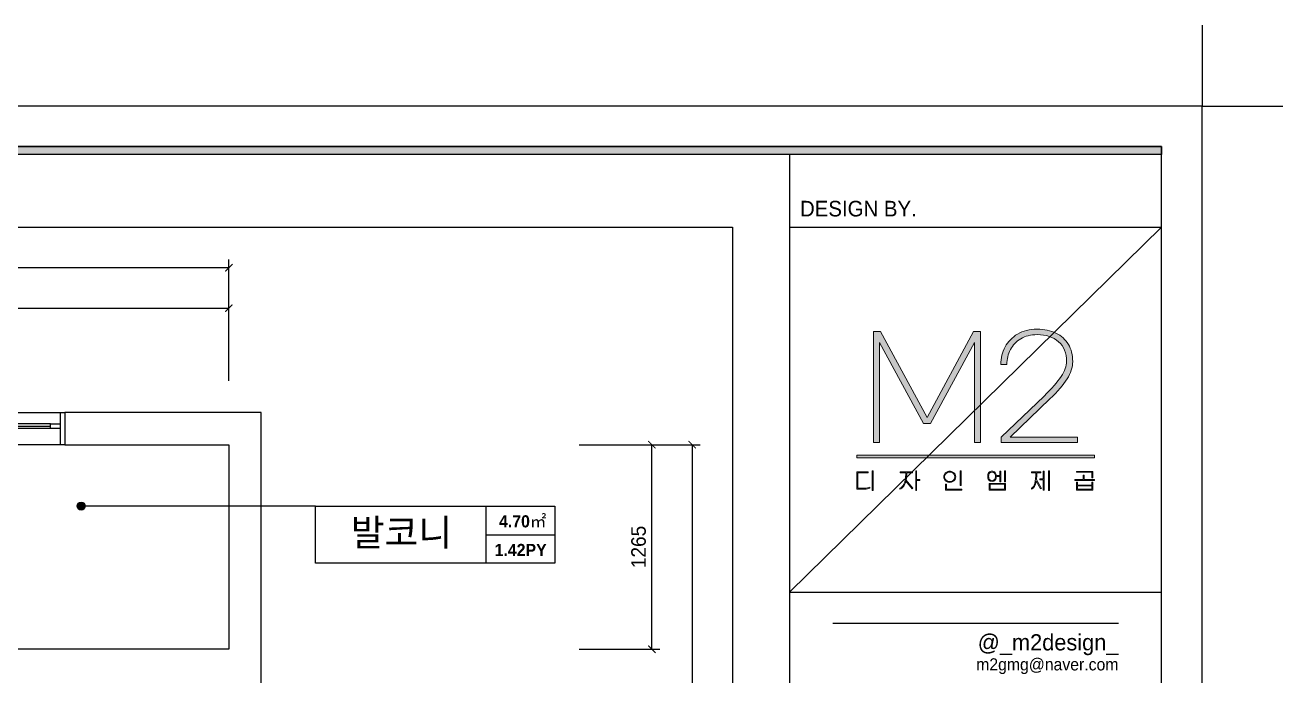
# Model space of a CAD drawing. Header units: millimetres. Extents: x 194631 to 262977, y 38570 to 93030.
# Drawn here: x 230348 to 238131, y 70248 to 74272 of the extents above; entities that cross this region are included whole.
import ezdxf
from ezdxf.enums import TextEntityAlignment as Align

# ---------------------------------------------------------------- set-up
doc = ezdxf.new("R2010")
doc.units = ezdxf.units.MM
doc.header["$LTSCALE"] = 20
doc.header["$PDMODE"] = 3
doc.layers.get('DEFPOINTS').update_dxf_attribs({"color": 248})
for name, color, linetype in [('0-ELC TEXT', 7, 'Continuous'), ('03-TEXT', 3, 'Continuous'), ('07-DIM', 5, 'Continuous'), ('_U+B808_U+C774_U+C5B4 2', 7, 'Continuous'), ('C-WALL1', 2, 'Continuous'), ('FORM(YOURNAME)-1', 1, 'Continuous'), ('FORM(YOURNAME)-11', 1, 'Continuous'), ('도면층4', 4, 'Continuous'), ('도면층5', 5, 'Continuous'), ('치수', 7, 'Continuous')]:
    doc.layers.add(name, color=color, linetype=linetype)
doc.styles.add('YOURNAME', font='HY울릉도M.TTF')
doc.styles.add('넥슨고딕', font='NEXONLv1GothicBold.ttf')
doc.styles.add('코레일둥고', font='Korail_Round_Gothic_Medium.ttf')
doc.dimstyles.new('YOURNAME-50', dxfattribs={"dimscale": 50, "dimtxt": 1.8, "dimasz": 0.9, "dimexe": 1, "dimexo": 3, "dimgap": 0.7, "dimtad": 1, "dimdec": 0, "dimzin": 0, "dimdsep": 46, "dimtxsty": 'YOURNAME', "dimblk": 'ARCHTICK', "dimcen": 0, "dimclrd": 1, "dimclre": 1, "dimclrt": 7, "dimadec": 0, "dimazin": 0, "dimtfac": 1, "dimtdec": 0, "dimtix": 1, "dimtmove": 2, "dimatfit": 3, "dimldrblk": 'ARCHTICK', "dimfxl": 0, "dimtolj": 1, "dimtzin": 0, "dimarcsym": 0})

# ---------------------------------------------------------------- blocks, each defined once
blk = doc.blocks.new('block 34')
at = {"layer": '_U+B808_U+C774_U+C5B4 2'}
h = blk.add_hatch(color=35, dxfattribs=at)
h.dxf.hatch_style = 2
h.paths.add_polyline_path([(674.6, -105.53), (675.73, -105.53), (683.42, -119.69), (691.1, -105.53), (692.22, -105.53), (692.22, -123.82), (691.22, -123.82), (691.22, -107.31), (683.97, -120.67), (682.84, -120.67), (675.59, -107.31), (675.59, -123.82), (674.6, -123.82)])
h = blk.add_hatch(color=35, dxfattribs=at)
h.dxf.hatch_style = 2
edge = h.paths.add_edge_path()
edge.add_spline(control_points=[(704.68, -105.78), (705.57, -106.21), (706.25, -106.83), (706.73, -107.63), (707.21, -108.43), (707.45, -109.38), (707.45, -110.46), (707.45, -111.43), (707.14, -112.39), (706.53, -113.34), (705.92, -114.29), (704.98, -115.38), (703.7, -116.62), (703.7, -116.62), (697.12, -122.91), (697.12, -122.91), (697.12, -122.91), (708.26, -122.91), (708.26, -122.91), (708.26, -122.91), (708.26, -123.82), (708.26, -123.82), (708.26, -123.82), (695.66, -123.82), (695.66, -123.82), (695.66, -123.82), (695.66, -122.91), (695.66, -122.91), (695.66, -122.91), (702.73, -116.15), (702.73, -116.15), (703.99, -114.93), (704.93, -113.86), (705.54, -112.95), (706.15, -112.03), (706.45, -111.2), (706.45, -110.46), (706.45, -109.07), (706.01, -107.98), (705.12, -107.2), (704.23, -106.42), (703.05, -106.03), (701.57, -106.03), (700.53, -106.03), (699.64, -106.26), (698.89, -106.71), (698.15, -107.15), (697.57, -107.75), (697.18, -108.5), (696.79, -109.25), (696.59, -110.06), (696.59, -110.94), (696.59, -110.94), (695.59, -110.94), (695.59, -110.94), (695.59, -109.89), (695.83, -108.93), (696.3, -108.05), (696.77, -107.17), (697.46, -106.46), (698.36, -105.93), (699.26, -105.4), (700.33, -105.13), (701.57, -105.13), (702.76, -105.13), (703.79, -105.35), (704.68, -105.78)], knot_values=[0, 0, 0, 0, 1, 1, 1, 2, 2, 2, 3, 3, 3, 4, 4, 4, 5, 5, 5, 6, 6, 6, 7, 7, 7, 8, 8, 8, 9, 9, 9, 10, 10, 10, 11, 11, 11, 12, 12, 12, 13, 13, 13, 14, 14, 14, 15, 15, 15, 16, 16, 16, 17, 17, 17, 18, 18, 18, 19, 19, 19, 20, 20, 20, 21, 21, 21, 22, 22, 22, 22], degree=3, periodic=0)
at = {"layer": '_U+B808_U+C774_U+C5B4 2', "lineweight": 0}
blk.add_lwpolyline([(674.6, -105.53), (675.73, -105.53), (683.42, -119.69), (691.1, -105.53), (692.22, -105.53), (692.22, -123.82), (691.22, -123.82), (691.22, -107.31), (683.97, -120.67), (682.84, -120.67), (675.59, -107.31), (675.59, -123.82), (674.6, -123.82), (674.6, -105.53)], dxfattribs=at)
blk.add_open_spline([(704.68, -105.78), (705.57, -106.21), (706.25, -106.83), (706.73, -107.63), (707.21, -108.43), (707.45, -109.38), (707.45, -110.46), (707.45, -111.43), (707.14, -112.39), (706.53, -113.34), (705.92, -114.29), (704.98, -115.38), (703.7, -116.62), (703.7, -116.62), (697.12, -122.91), (697.12, -122.91), (697.12, -122.91), (708.26, -122.91), (708.26, -122.91), (708.26, -122.91), (708.26, -123.82), (708.26, -123.82), (708.26, -123.82), (695.66, -123.82), (695.66, -123.82), (695.66, -123.82), (695.66, -122.91), (695.66, -122.91), (695.66, -122.91), (702.73, -116.15), (702.73, -116.15), (703.99, -114.93), (704.93, -113.86), (705.54, -112.95), (706.15, -112.03), (706.45, -111.2), (706.45, -110.46), (706.45, -109.07), (706.01, -107.98), (705.12, -107.2), (704.23, -106.42), (703.05, -106.03), (701.57, -106.03), (700.53, -106.03), (699.64, -106.26), (698.89, -106.71), (698.15, -107.15), (697.57, -107.75), (697.18, -108.5), (696.79, -109.25), (696.59, -110.06), (696.59, -110.94), (696.59, -110.94), (695.59, -110.94), (695.59, -110.94), (695.59, -109.89), (695.83, -108.93), (696.3, -108.05), (696.77, -107.17), (697.46, -106.46), (698.36, -105.93), (699.26, -105.4), (700.33, -105.13), (701.57, -105.13), (702.76, -105.13), (703.79, -105.35), (704.68, -105.78)], degree=3, knots=[0, 0, 0, 0, 1, 1, 1, 2, 2, 2, 3, 3, 3, 4, 4, 4, 5, 5, 5, 6, 6, 6, 7, 7, 7, 8, 8, 8, 9, 9, 9, 10, 10, 10, 11, 11, 11, 12, 12, 12, 13, 13, 13, 14, 14, 14, 15, 15, 15, 16, 16, 16, 17, 17, 17, 18, 18, 18, 19, 19, 19, 20, 20, 20, 21, 21, 21, 22, 22, 22, 22], dxfattribs=at)
blk = doc.blocks.new('block 35')
at = {"layer": '_U+B808_U+C774_U+C5B4 2'}
h = blk.add_hatch(color=35, dxfattribs=at)
h.dxf.hatch_style = 2
edge = h.paths.add_edge_path()
edge.add_spline(control_points=[(673.72, -128.8), (673.72, -128.8), (672, -128.8), (672, -128.8), (672, -128.8), (672, -131.36), (672, -131.36), (672, -131.36), (673.14, -131.36), (673.14, -131.36), (673.29, -131.36), (673.44, -131.34), (673.6, -131.31), (673.75, -131.28), (673.88, -131.24), (673.98, -131.2), (673.98, -131.2), (673.98, -131.35), (673.98, -131.35), (673.88, -131.4), (673.75, -131.44), (673.6, -131.47), (673.45, -131.49), (673.3, -131.51), (673.14, -131.51), (673.14, -131.51), (671.83, -131.51), (671.83, -131.51), (671.83, -131.51), (671.83, -128.65), (671.83, -128.65), (671.83, -128.65), (673.72, -128.65), (673.72, -128.65), (673.72, -128.65), (673.72, -128.8), (673.72, -128.8)], knot_values=[0, 0, 0, 0, 1, 1, 1, 2, 2, 2, 3, 3, 3, 4, 4, 4, 5, 5, 5, 6, 6, 6, 7, 7, 7, 8, 8, 8, 9, 9, 9, 10, 10, 10, 11, 11, 11, 12, 12, 12, 12], degree=3, periodic=0)
h.paths.add_polyline_path([(674.54, -131.73), (674.38, -131.74), (674.38, -128.5), (674.54, -128.5)])
h = blk.add_hatch(color=35, dxfattribs=at)
h.dxf.hatch_style = 2
edge = h.paths.add_edge_path()
edge.add_spline(control_points=[(679.96, -130.01), (679.96, -130.01), (681.09, -131.37), (681.09, -131.37), (681.09, -131.37), (680.96, -131.47), (680.96, -131.47), (680.96, -131.47), (679.92, -130.19), (679.92, -130.19), (679.82, -130.57), (679.69, -130.87), (679.52, -131.09), (679.35, -131.32), (679.14, -131.46), (678.9, -131.51), (678.9, -131.51), (678.9, -131.36), (678.9, -131.36), (679.11, -131.3), (679.3, -131.16), (679.45, -130.93), (679.6, -130.7), (679.71, -130.39), (679.79, -130.03), (679.86, -129.66), (679.91, -129.25), (679.91, -128.8), (679.91, -128.8), (678.97, -128.8), (678.97, -128.8), (678.97, -128.8), (678.97, -128.65), (678.97, -128.65), (678.97, -128.65), (681, -128.65), (681, -128.65), (681, -128.65), (681, -128.8), (681, -128.8), (681, -128.8), (680.07, -128.8), (680.07, -128.8), (680.06, -129.26), (680.03, -129.66), (679.96, -130.01)], knot_values=[0, 0, 0, 0, 1, 1, 1, 2, 2, 2, 3, 3, 3, 4, 4, 4, 5, 5, 5, 6, 6, 6, 7, 7, 7, 8, 8, 8, 9, 9, 9, 10, 10, 10, 11, 11, 11, 12, 12, 12, 13, 13, 13, 14, 14, 14, 15, 15, 15, 15], degree=3, periodic=0)
h.paths.add_polyline_path([(682.21, -130.06), (681.69, -130.06), (681.69, -131.73), (681.54, -131.73), (681.54, -128.5), (681.69, -128.5), (681.69, -129.92), (682.21, -129.92)])
h = blk.add_hatch(color=35, dxfattribs=at)
h.dxf.hatch_style = 2
edge = h.paths.add_edge_path()
edge.add_spline(control_points=[(687.69, -128.68), (687.84, -128.76), (687.95, -128.87), (688.03, -129.01), (688.11, -129.15), (688.15, -129.3), (688.15, -129.47), (688.15, -129.64), (688.11, -129.8), (688.03, -129.94), (687.95, -130.08), (687.84, -130.19), (687.69, -130.27), (687.54, -130.35), (687.36, -130.39), (687.15, -130.39), (686.95, -130.39), (686.77, -130.35), (686.62, -130.27), (686.47, -130.19), (686.36, -130.08), (686.28, -129.94), (686.2, -129.8), (686.16, -129.64), (686.16, -129.47), (686.16, -129.3), (686.2, -129.15), (686.28, -129.01), (686.36, -128.87), (686.47, -128.76), (686.62, -128.68), (686.77, -128.6), (686.95, -128.56), (687.15, -128.56), (687.36, -128.56), (687.54, -128.6), (687.69, -128.68)], knot_values=[0, 0, 0, 0, 1, 1, 1, 2, 2, 2, 3, 3, 3, 4, 4, 4, 5, 5, 5, 6, 6, 6, 7, 7, 7, 8, 8, 8, 9, 9, 9, 10, 10, 10, 11, 11, 11, 12, 12, 12, 12], degree=3, periodic=0)
edge = h.paths.add_edge_path()
edge.add_spline(control_points=[(686.72, -128.79), (686.59, -128.86), (686.49, -128.95), (686.43, -129.07), (686.36, -129.18), (686.32, -129.32), (686.32, -129.47), (686.32, -129.63), (686.36, -129.76), (686.43, -129.88), (686.49, -130), (686.59, -130.09), (686.72, -130.15), (686.84, -130.22), (686.99, -130.25), (687.15, -130.25), (687.32, -130.25), (687.46, -130.22), (687.59, -130.15), (687.72, -130.09), (687.81, -130), (687.88, -129.88), (687.95, -129.76), (687.98, -129.63), (687.98, -129.47), (687.98, -129.32), (687.95, -129.18), (687.88, -129.07), (687.81, -128.95), (687.72, -128.86), (687.59, -128.79), (687.46, -128.73), (687.32, -128.7), (687.15, -128.7), (686.99, -128.7), (686.84, -128.73), (686.72, -128.79)], knot_values=[0, 0, 0, 0, 1, 1, 1, 2, 2, 2, 3, 3, 3, 4, 4, 4, 5, 5, 5, 6, 6, 6, 7, 7, 7, 8, 8, 8, 9, 9, 9, 10, 10, 10, 11, 11, 11, 12, 12, 12, 12], degree=3, periodic=0)
h.paths.add_polyline_path([(686.6, -131.51), (689.15, -131.51), (689.15, -131.66), (686.44, -131.66), (686.44, -130.66), (686.6, -130.66)])
h.paths.add_polyline_path([(689.03, -130.91), (688.87, -130.91), (688.87, -128.5), (689.03, -128.5)])
h = blk.add_hatch(color=35, dxfattribs=at)
h.dxf.hatch_style = 2
edge = h.paths.add_edge_path()
edge.add_spline(control_points=[(694.67, -130), (694.55, -130.16), (694.37, -130.23), (694.14, -130.23), (693.91, -130.23), (693.73, -130.16), (693.61, -130), (693.48, -129.84), (693.42, -129.64), (693.42, -129.39), (693.42, -129.14), (693.48, -128.94), (693.61, -128.78), (693.73, -128.62), (693.91, -128.54), (694.14, -128.54), (694.35, -128.54), (694.51, -128.61), (694.63, -128.74), (694.75, -128.87), (694.83, -129.04), (694.85, -129.25), (694.85, -129.25), (695.45, -129.25), (695.45, -129.25), (695.45, -129.25), (695.45, -128.52), (695.45, -128.52), (695.45, -128.52), (695.61, -128.52), (695.61, -128.52), (695.61, -128.52), (695.61, -130.29), (695.61, -130.29), (695.61, -130.29), (695.45, -130.29), (695.45, -130.29), (695.45, -130.29), (695.45, -129.4), (695.45, -129.4), (695.45, -129.4), (694.86, -129.4), (694.86, -129.4), (694.85, -129.64), (694.79, -129.85), (694.67, -130)], knot_values=[0, 0, 0, 0, 1, 1, 1, 2, 2, 2, 3, 3, 3, 4, 4, 4, 5, 5, 5, 6, 6, 6, 7, 7, 7, 8, 8, 8, 9, 9, 9, 10, 10, 10, 11, 11, 11, 12, 12, 12, 13, 13, 13, 14, 14, 14, 15, 15, 15, 15], degree=3, periodic=0)
edge = h.paths.add_edge_path()
edge.add_spline(control_points=[(693.73, -129.9), (693.83, -130.03), (693.97, -130.09), (694.14, -130.09), (694.31, -130.09), (694.45, -130.03), (694.55, -129.9), (694.65, -129.78), (694.7, -129.61), (694.7, -129.39), (694.7, -129.17), (694.65, -129), (694.55, -128.87), (694.45, -128.75), (694.31, -128.69), (694.14, -128.69), (693.97, -128.69), (693.83, -128.75), (693.73, -128.87), (693.63, -129), (693.58, -129.17), (693.58, -129.39), (693.58, -129.61), (693.63, -129.78), (693.73, -129.9)], knot_values=[0, 0, 0, 0, 1, 1, 1, 2, 2, 2, 3, 3, 3, 4, 4, 4, 5, 5, 5, 6, 6, 6, 7, 7, 7, 8, 8, 8, 8], degree=3, periodic=0)
h.paths.add_polyline_path([(693.69, -130.55), (696.36, -130.55), (696.36, -131.66), (693.69, -131.66)])
h.paths.add_polyline_path([(693.85, -131.51), (696.2, -131.51), (696.2, -130.7), (693.85, -130.7)])
h.paths.add_polyline_path([(696.36, -128.5), (696.36, -130.32), (696.2, -130.32), (696.2, -128.5)])
h = blk.add_hatch(color=35, dxfattribs=at)
h.dxf.hatch_style = 2
edge = h.paths.add_edge_path()
edge.add_spline(control_points=[(701.46, -129.93), (701.46, -129.93), (702.28, -131.39), (702.28, -131.39), (702.28, -131.39), (702.15, -131.47), (702.15, -131.47), (702.15, -131.47), (701.43, -130.17), (701.43, -130.17), (701.3, -130.94), (701.03, -131.39), (700.63, -131.51), (700.63, -131.51), (700.63, -131.35), (700.63, -131.35), (700.88, -131.26), (701.06, -130.99), (701.18, -130.55), (701.3, -130.1), (701.37, -129.52), (701.37, -128.8), (701.37, -128.8), (700.67, -128.8), (700.67, -128.8), (700.67, -128.8), (700.67, -128.65), (700.67, -128.65), (700.67, -128.65), (702.19, -128.65), (702.19, -128.65), (702.19, -128.65), (702.19, -128.8), (702.19, -128.8), (702.19, -128.8), (701.53, -128.8), (701.53, -128.8), (701.52, -129.25), (701.5, -129.63), (701.46, -129.93)], knot_values=[0, 0, 0, 0, 1, 1, 1, 2, 2, 2, 3, 3, 3, 4, 4, 4, 5, 5, 5, 6, 6, 6, 7, 7, 7, 8, 8, 8, 9, 9, 9, 10, 10, 10, 11, 11, 11, 12, 12, 12, 13, 13, 13, 13], degree=3, periodic=0)
h.paths.add_polyline_path([(702.59, -128.52), (702.75, -128.52), (702.75, -131.68), (702.59, -131.68), (702.59, -129.95), (702, -129.95), (702, -129.8), (702.59, -129.8)])
h.paths.add_polyline_path([(703.61, -128.5), (703.61, -131.73), (703.45, -131.73), (703.45, -128.5)])
h = blk.add_hatch(color=35, dxfattribs=at)
h.dxf.hatch_style = 2
h.paths.add_polyline_path([(711.02, -129.93), (711.02, -130.07), (707.82, -130.07), (707.82, -129.93), (709.16, -129.93), (709.16, -129.2), (709.32, -129.2), (709.32, -129.93)])
h.paths.add_polyline_path([(710.61, -128.72), (708.07, -128.72), (708.07, -128.57), (710.77, -128.57), (710.77, -129.64), (710.61, -129.64)])
h.paths.add_polyline_path([(710.61, -130.36), (710.77, -130.36), (710.77, -131.66), (708.08, -131.66), (708.08, -130.36), (708.24, -130.36), (708.24, -130.83), (710.61, -130.83)])
h.paths.add_polyline_path([(710.61, -131.52), (710.61, -130.97), (708.24, -130.97), (708.24, -131.52)])
at = {"layer": '_U+B808_U+C774_U+C5B4 2', "lineweight": 0}
for points in [[(674.54, -131.73), (674.38, -131.74), (674.38, -128.5), (674.54, -128.5), (674.54, -131.73)], [(682.21, -130.06), (681.69, -130.06), (681.69, -131.73), (681.54, -131.73), (681.54, -128.5), (681.69, -128.5), (681.69, -129.92), (682.21, -129.92), (682.21, -130.06)], [(689.03, -130.91), (688.87, -130.91), (688.87, -128.5), (689.03, -128.5), (689.03, -130.91)], [(696.36, -128.5), (696.36, -130.32), (696.2, -130.32), (696.2, -128.5), (696.36, -128.5)], [(702.59, -128.52), (702.75, -128.52), (702.75, -131.68), (702.59, -131.68), (702.59, -129.95), (702, -129.95), (702, -129.8), (702.59, -129.8), (702.59, -128.52)], [(703.61, -128.5), (703.61, -131.73), (703.45, -131.73), (703.45, -128.5), (703.61, -128.5)], [(710.61, -128.72), (708.07, -128.72), (708.07, -128.57), (710.77, -128.57), (710.77, -129.64), (710.61, -129.64), (710.61, -128.72)], [(686.6, -131.51), (689.15, -131.51), (689.15, -131.66), (686.44, -131.66), (686.44, -130.66), (686.6, -130.66), (686.6, -131.51)], [(693.69, -130.55), (696.36, -130.55), (696.36, -131.66), (693.69, -131.66), (693.69, -130.55)], [(693.85, -131.51), (696.2, -131.51), (696.2, -130.7), (693.85, -130.7), (693.85, -131.51)], [(711.02, -129.93), (711.02, -130.07), (707.82, -130.07), (707.82, -129.93), (709.16, -129.93), (709.16, -129.2), (709.32, -129.2), (709.32, -129.93), (711.02, -129.93)], [(710.61, -130.36), (710.77, -130.36), (710.77, -131.66), (708.08, -131.66), (708.08, -130.36), (708.24, -130.36), (708.24, -130.83), (710.61, -130.83), (710.61, -130.36)], [(710.61, -131.52), (710.61, -130.97), (708.24, -130.97), (708.24, -131.52), (710.61, -131.52)]]:
    blk.add_lwpolyline(points, dxfattribs=at)
for points, knots in [([(673.72, -128.8), (673.72, -128.8), (672, -128.8), (672, -128.8), (672, -128.8), (672, -131.36), (672, -131.36), (672, -131.36), (673.14, -131.36), (673.14, -131.36), (673.29, -131.36), (673.44, -131.34), (673.6, -131.31), (673.75, -131.28), (673.88, -131.24), (673.98, -131.2), (673.98, -131.2), (673.98, -131.35), (673.98, -131.35), (673.88, -131.4), (673.75, -131.44), (673.6, -131.47), (673.45, -131.49), (673.3, -131.51), (673.14, -131.51), (673.14, -131.51), (671.83, -131.51), (671.83, -131.51), (671.83, -131.51), (671.83, -128.65), (671.83, -128.65), (671.83, -128.65), (673.72, -128.65), (673.72, -128.65), (673.72, -128.65), (673.72, -128.8), (673.72, -128.8)], [0, 0, 0, 0, 1, 1, 1, 2, 2, 2, 3, 3, 3, 4, 4, 4, 5, 5, 5, 6, 6, 6, 7, 7, 7, 8, 8, 8, 9, 9, 9, 10, 10, 10, 11, 11, 11, 12, 12, 12, 12]), ([(679.96, -130.01), (679.96, -130.01), (681.09, -131.37), (681.09, -131.37), (681.09, -131.37), (680.96, -131.47), (680.96, -131.47), (680.96, -131.47), (679.92, -130.19), (679.92, -130.19), (679.82, -130.57), (679.69, -130.87), (679.52, -131.09), (679.35, -131.32), (679.14, -131.46), (678.9, -131.51), (678.9, -131.51), (678.9, -131.36), (678.9, -131.36), (679.11, -131.3), (679.3, -131.16), (679.45, -130.93), (679.6, -130.7), (679.71, -130.39), (679.79, -130.03), (679.86, -129.66), (679.91, -129.25), (679.91, -128.8), (679.91, -128.8), (678.97, -128.8), (678.97, -128.8), (678.97, -128.8), (678.97, -128.65), (678.97, -128.65), (678.97, -128.65), (681, -128.65), (681, -128.65), (681, -128.65), (681, -128.8), (681, -128.8), (681, -128.8), (680.07, -128.8), (680.07, -128.8), (680.06, -129.26), (680.03, -129.66), (679.96, -130.01)], [0, 0, 0, 0, 1, 1, 1, 2, 2, 2, 3, 3, 3, 4, 4, 4, 5, 5, 5, 6, 6, 6, 7, 7, 7, 8, 8, 8, 9, 9, 9, 10, 10, 10, 11, 11, 11, 12, 12, 12, 13, 13, 13, 14, 14, 14, 15, 15, 15, 15]), ([(687.69, -128.68), (687.84, -128.76), (687.95, -128.87), (688.03, -129.01), (688.11, -129.15), (688.15, -129.3), (688.15, -129.47), (688.15, -129.64), (688.11, -129.8), (688.03, -129.94), (687.95, -130.08), (687.84, -130.19), (687.69, -130.27), (687.54, -130.35), (687.36, -130.39), (687.15, -130.39), (686.95, -130.39), (686.77, -130.35), (686.62, -130.27), (686.47, -130.19), (686.36, -130.08), (686.28, -129.94), (686.2, -129.8), (686.16, -129.64), (686.16, -129.47), (686.16, -129.3), (686.2, -129.15), (686.28, -129.01), (686.36, -128.87), (686.47, -128.76), (686.62, -128.68), (686.77, -128.6), (686.95, -128.56), (687.15, -128.56), (687.36, -128.56), (687.54, -128.6), (687.69, -128.68)], [0, 0, 0, 0, 1, 1, 1, 2, 2, 2, 3, 3, 3, 4, 4, 4, 5, 5, 5, 6, 6, 6, 7, 7, 7, 8, 8, 8, 9, 9, 9, 10, 10, 10, 11, 11, 11, 12, 12, 12, 12]), ([(694.67, -130), (694.55, -130.16), (694.37, -130.23), (694.14, -130.23), (693.91, -130.23), (693.73, -130.16), (693.61, -130), (693.48, -129.84), (693.42, -129.64), (693.42, -129.39), (693.42, -129.14), (693.48, -128.94), (693.61, -128.78), (693.73, -128.62), (693.91, -128.54), (694.14, -128.54), (694.35, -128.54), (694.51, -128.61), (694.63, -128.74), (694.75, -128.87), (694.83, -129.04), (694.85, -129.25), (694.85, -129.25), (695.45, -129.25), (695.45, -129.25), (695.45, -129.25), (695.45, -128.52), (695.45, -128.52), (695.45, -128.52), (695.61, -128.52), (695.61, -128.52), (695.61, -128.52), (695.61, -130.29), (695.61, -130.29), (695.61, -130.29), (695.45, -130.29), (695.45, -130.29), (695.45, -130.29), (695.45, -129.4), (695.45, -129.4), (695.45, -129.4), (694.86, -129.4), (694.86, -129.4), (694.85, -129.64), (694.79, -129.85), (694.67, -130)], [0, 0, 0, 0, 1, 1, 1, 2, 2, 2, 3, 3, 3, 4, 4, 4, 5, 5, 5, 6, 6, 6, 7, 7, 7, 8, 8, 8, 9, 9, 9, 10, 10, 10, 11, 11, 11, 12, 12, 12, 13, 13, 13, 14, 14, 14, 15, 15, 15, 15]), ([(701.46, -129.93), (701.46, -129.93), (702.28, -131.39), (702.28, -131.39), (702.28, -131.39), (702.15, -131.47), (702.15, -131.47), (702.15, -131.47), (701.43, -130.17), (701.43, -130.17), (701.3, -130.94), (701.03, -131.39), (700.63, -131.51), (700.63, -131.51), (700.63, -131.35), (700.63, -131.35), (700.88, -131.26), (701.06, -130.99), (701.18, -130.55), (701.3, -130.1), (701.37, -129.52), (701.37, -128.8), (701.37, -128.8), (700.67, -128.8), (700.67, -128.8), (700.67, -128.8), (700.67, -128.65), (700.67, -128.65), (700.67, -128.65), (702.19, -128.65), (702.19, -128.65), (702.19, -128.65), (702.19, -128.8), (702.19, -128.8), (702.19, -128.8), (701.53, -128.8), (701.53, -128.8), (701.52, -129.25), (701.5, -129.63), (701.46, -129.93)], [0, 0, 0, 0, 1, 1, 1, 2, 2, 2, 3, 3, 3, 4, 4, 4, 5, 5, 5, 6, 6, 6, 7, 7, 7, 8, 8, 8, 9, 9, 9, 10, 10, 10, 11, 11, 11, 12, 12, 12, 13, 13, 13, 13]), ([(686.72, -128.79), (686.59, -128.86), (686.49, -128.95), (686.43, -129.07), (686.36, -129.18), (686.32, -129.32), (686.32, -129.47), (686.32, -129.63), (686.36, -129.76), (686.43, -129.88), (686.49, -130), (686.59, -130.09), (686.72, -130.15), (686.84, -130.22), (686.99, -130.25), (687.15, -130.25), (687.32, -130.25), (687.46, -130.22), (687.59, -130.15), (687.72, -130.09), (687.81, -130), (687.88, -129.88), (687.95, -129.76), (687.98, -129.63), (687.98, -129.47), (687.98, -129.32), (687.95, -129.18), (687.88, -129.07), (687.81, -128.95), (687.72, -128.86), (687.59, -128.79), (687.46, -128.73), (687.32, -128.7), (687.15, -128.7), (686.99, -128.7), (686.84, -128.73), (686.72, -128.79)], [0, 0, 0, 0, 1, 1, 1, 2, 2, 2, 3, 3, 3, 4, 4, 4, 5, 5, 5, 6, 6, 6, 7, 7, 7, 8, 8, 8, 9, 9, 9, 10, 10, 10, 11, 11, 11, 12, 12, 12, 12]), ([(693.73, -129.9), (693.83, -130.03), (693.97, -130.09), (694.14, -130.09), (694.31, -130.09), (694.45, -130.03), (694.55, -129.9), (694.65, -129.78), (694.7, -129.61), (694.7, -129.39), (694.7, -129.17), (694.65, -129), (694.55, -128.87), (694.45, -128.75), (694.31, -128.69), (694.14, -128.69), (693.97, -128.69), (693.83, -128.75), (693.73, -128.87), (693.63, -129), (693.58, -129.17), (693.58, -129.39), (693.58, -129.61), (693.63, -129.78), (693.73, -129.9)], [0, 0, 0, 0, 1, 1, 1, 2, 2, 2, 3, 3, 3, 4, 4, 4, 5, 5, 5, 6, 6, 6, 7, 7, 7, 8, 8, 8, 8])]:
    blk.add_open_spline(points, degree=3, knots=knots, dxfattribs=at)
blk = doc.blocks.new('block 33')
at = {"layer": '_U+B808_U+C774_U+C5B4 2'}
for name in ['block 34', 'block 35']:
    blk.add_blockref(name, (0, 0), dxfattribs=at)
blk = doc.blocks.new('block 32')
at = {"layer": '_U+B808_U+C774_U+C5B4 2'}
h = blk.add_hatch(color=35, dxfattribs=at)
h.dxf.hatch_style = 2
h.paths.add_polyline_path([(711.02, -126.32), (671.83, -126.32), (671.83, -125.91), (711.02, -125.91)])
at = {"layer": '_U+B808_U+C774_U+C5B4 2', "lineweight": 0}
blk.add_lwpolyline([(711.02, -126.32), (671.83, -126.32), (671.83, -125.91), (711.02, -125.91), (711.02, -126.32)], dxfattribs=at)
at = {"layer": '_U+B808_U+C774_U+C5B4 2'}
blk.add_blockref('block 33', (0, 0), dxfattribs=at)
blk = doc.blocks.new('FORM-ELEVATION')
at = {"layer": 'FORM(YOURNAME)-11'}
h = blk.add_hatch(color=256, dxfattribs=at)
h.dxf.hatch_style = 1
h.paths.add_polyline_path([(-10309, 35708), (71691, 35708), (71691, 35508), (-10309, 35508)])
h.paths.add_polyline_path([(-10309, -21492), (71691, -21492), (71691, -21692), (-10309, -21692)])
at = {"layer": 'DEFPOINTS', "color": 158}
for p, q in [((62481, 35508), (62481, -21492)), ((62481, 33708), (71691, 33708)), ((62481, 24686), (71691, 33708)), ((62481, 24686), (71691, 24686))]:
    blk.add_line(p, q, dxfattribs=at)
at = {"layer": 'DEFPOINTS', "color": 1}
blk.add_lwpolyline([(72691, 38708), (72691, 36708), (74691, 36708)], dxfattribs=at)
at = {"layer": 'DEFPOINTS', "color": 158}
for points in [[(-10309, -21692), (71691, -21692), (71691, 35708), (-10309, 35708)], [(-8309, 33708), (61071, 33708), (61071, -19692), (-8309, -19692)]]:
    blk.add_lwpolyline(points, close=True, dxfattribs=at)
at = {"layer": 'FORM(YOURNAME)-11', "color": 251}
blk.add_line((63550, 23916), (70622, 23916), dxfattribs=at)
at = {"layer": 'FORM(YOURNAME)-11', "color": 250}
blk.add_lwpolyline([(-11309, -22692), (72691, -22692), (72691, 36708), (-11309, 36708)], close=True, dxfattribs=at)
at = {"layer": 'FORM(YOURNAME)-11'}
blk.add_lwpolyline([(-10309, 35708), (71691, 35708), (71691, 35508), (-10309, 35508)], close=True, dxfattribs=at)
at = {"layer": '_U+B808_U+C774_U+C5B4 2', "xscale": 150, "yscale": 150, "zscale": 150}
blk.add_blockref('block 32', (-36628, 46957), dxfattribs=at)
at = {"layer": 'FORM(YOURNAME)-11', "color": 14, "style": 'YOURNAME'}
blk.add_text('DESIGN BY.', height=386.1, dxfattribs=at).set_placement((62739, 34170), align=Align.MIDDLE_LEFT)
for s, height, width, p in [('@_m2design_', 400, 1.03, (70622, 23242)), ('m2gmg@naver.com', 300, 0.995, (70622, 22747))]:
    blk.add_text(s, height=height, dxfattribs=dict(at, width=width)).set_placement(p, align=Align.RIGHT)
at = {"layer": 'FORM(YOURNAME)-11', "color": 3, "style": 'YOURNAME'}
for tag, height, p in [('1', 450, (71041, -1219)), ('2', 450, (71041, -1863)), ('3', 450, (71041, -3150)), ('4', 450, (71041, -5081)), ('5', 515, (71041, -7398)), ('6', 515, (71041, -9650)), ('7', 515, (71041, -11903)), ('8', 515, (71041, -14155)), ('9', 515, (71041, -16408)), ('10', 515, (66791, -18596)), ('11', 515, (71041, -18660)), ('12', 515, (66791, -20848)), ('13', 515, (71041, -20848))]:
    blk.add_attdef(tag, text='', height=height, dxfattribs=at).set_placement(p, align=Align.MIDDLE_RIGHT)
blk = doc.blocks.new('*U218')
at = {"layer": 'FORM(YOURNAME)-1', "xscale": 0.2500000000000001, "yscale": 0.2500000000000001, "zscale": 0.2500000000000001}
blk.add_blockref('FORM-ELEVATION', (219458.6, 64594.8), dxfattribs=at)
blk = doc.blocks.new('_ArchTick')
at = {"color": 0, "linetype": 'ByBlock', "const_width": 0.15}
blk.add_lwpolyline([(-0.5, -0.5), (0.5, 0.5)], dxfattribs=at)
blk = doc.blocks.new('*D161')
at = {"layer": 'DEFPOINTS', "color": 0}
for p in [(220936.7, 72771.8), (220936.7, 71921.8), (231608.7, 71921.8)]:
    blk.add_point(p, dxfattribs=at)
at = {"layer": '치수', "color": 1, "lineweight": -2}
for p, q in [((220936.7, 72071.8), (220936.7, 72821.8)), ((231608.7, 72071.8), (231608.7, 72821.8)), ((231608.7, 72771.8), (220936.7, 72771.8))]:
    blk.add_line(p, q, dxfattribs=at)
at = {"layer": '치수', "color": 1, "lineweight": -2, "xscale": 45, "yscale": 45, "zscale": 45, "rotation": 180}
blk.add_blockref('_ArchTick', (220936.7, 72771.8), dxfattribs=at)
at = {"layer": '치수', "color": 1, "lineweight": -2, "xscale": 45, "yscale": 45, "zscale": 45}
blk.add_blockref('_ArchTick', (231608.7, 72771.8), dxfattribs=at)
at = {"layer": '치수', "color": 7, "insert": (226272.7, 72853.7), "char_height": 90, "attachment_point": 5, "style": 'YOURNAME'}
blk.add_mtext('\\A1;10672', dxfattribs=at)
blk = doc.blocks.new('*D162')
at = {"layer": 'DEFPOINTS', "color": 0}
for p in [(231608.7, 72521.8), (227894.7, 71921.8), (231608.7, 71921.8)]:
    blk.add_point(p, dxfattribs=at)
at = {"layer": '치수', "color": 1, "lineweight": -2}
for p, q in [((227894.7, 72071.8), (227894.7, 72571.8)), ((231608.7, 72071.8), (231608.7, 72571.8)), ((227894.7, 72521.8), (231608.7, 72521.8))]:
    blk.add_line(p, q, dxfattribs=at)
at = {"layer": '치수', "color": 1, "lineweight": -2, "xscale": 45, "yscale": 45, "zscale": 45, "rotation": 180}
blk.add_blockref('_ArchTick', (227894.7, 72521.8), dxfattribs=at)
at = {"layer": '치수', "color": 1, "lineweight": -2, "xscale": 45, "yscale": 45, "zscale": 45}
blk.add_blockref('_ArchTick', (231608.7, 72521.8), dxfattribs=at)
at = {"layer": '치수', "color": 7, "insert": (229751.7, 72603.6), "char_height": 90, "attachment_point": 5, "style": 'YOURNAME'}
blk.add_mtext('\\A1;3714', dxfattribs=at)
blk = doc.blocks.new('*D169')
at = {"layer": 'DEFPOINTS', "color": 0}
for p in [(233626.4, 71677.5), (233626.4, 60867.5), (234476.4, 60867.5)]:
    blk.add_point(p, dxfattribs=at)
at = {"layer": '치수', "color": 1, "lineweight": -2}
for p, q in [((233776.4, 71677.5), (234526.4, 71677.5)), ((234476.4, 71677.5), (234476.4, 60867.5)), ((233776.4, 60867.5), (234526.4, 60867.5))]:
    blk.add_line(p, q, dxfattribs=at)
at = {"layer": '치수', "color": 1, "lineweight": -2, "xscale": 45, "yscale": 45, "zscale": 45}
for p, rotation in [((234476.4, 71677.5), 90), ((234476.4, 60867.5), 270)]:
    blk.add_blockref('_ArchTick', p, dxfattribs=dict(at, rotation=rotation))
at = {"layer": '치수', "color": 7, "insert": (234394.6, 66272.5), "char_height": 90, "attachment_point": 5, "rotation": 90, "style": 'YOURNAME'}
blk.add_mtext('\\A1;10810', dxfattribs=at)
blk = doc.blocks.new('*D168')
at = {"layer": 'DEFPOINTS', "color": 0}
for p in [(233626.4, 71677.5), (234226.4, 71677.5), (233626.4, 70412.5)]:
    blk.add_point(p, dxfattribs=at)
at = {"layer": '치수', "color": 1, "lineweight": -2}
for p, q in [((233776.4, 71677.5), (234276.4, 71677.5)), ((234226.4, 70412.5), (234226.4, 71677.5)), ((233776.4, 70412.5), (234276.4, 70412.5))]:
    blk.add_line(p, q, dxfattribs=at)
at = {"layer": '치수', "color": 1, "lineweight": -2, "xscale": 45, "yscale": 45, "zscale": 45}
for p, rotation in [((234226.4, 71677.5), 90), ((234226.4, 70412.5), 270)]:
    blk.add_blockref('_ArchTick', p, dxfattribs=dict(at, rotation=rotation))
at = {"layer": '치수', "color": 7, "insert": (234144.6, 71045), "char_height": 90, "attachment_point": 5, "rotation": 90, "style": 'YOURNAME'}
blk.add_mtext('\\A1;1265', dxfattribs=at)
blk = doc.blocks.new('FLLLOR')
at = {"layer": 'C-WALL1'}
for p, q in [((210308.7, 90635.9), (209094.7, 90635.9)), ((209094.7, 90635.9), (209094.7, 90435.9)), ((210308.7, 88865.9), (210308.7, 90635.9)), ((209094.7, 90435.9), (210108.7, 90435.9)), ((210108.7, 90435.9), (210108.7, 89170.9)), ((210108.7, 89170.9), (206194.7, 89170.9))]:
    blk.add_line(p, q, dxfattribs=at)
at = {"layer": '도면층4'}
for p, q in [((206394.7, 90635.9), (209094.7, 90635.9)), ((209064.7, 90635.9), (209064.7, 90435.9)), ((209094.7, 90635.9), (209094.7, 90435.9)), ((208224.7, 90550.9), (209004.7, 90550.9)), ((209094.7, 90435.9), (206394.7, 90435.9))]:
    blk.add_line(p, q, dxfattribs=at)
blk.add_lwpolyline([(209004.7, 90535.9), (209004.7, 90565.9), (209064.7, 90565.9), (209064.7, 90535.9)], close=True, dxfattribs=at)
at = {"layer": '도면층5'}
for p, q in [((209004.7, 90565.9), (208224.7, 90565.9)), ((209004.7, 90535.9), (208224.7, 90535.9))]:
    blk.add_line(p, q, dxfattribs=at)
blk = doc.blocks.new('FFFF')
blk.add_blockref('FLLLOR', (21500, -18758.5))

msp = doc.modelspace()

# ---------------------------------------------------------------- hatches: boundary and pattern name
at = {"layer": '0-ELC TEXT'}
h = msp.add_hatch(color=256, dxfattribs=at)
h.dxf.hatch_style = 1
edge = h.paths.add_edge_path()
edge.add_arc((230695, 71297.8), 25, 270, 630, ccw=False)
h = msp.add_hatch(color=256, dxfattribs=at)
h.dxf.hatch_style = 1
edge = h.paths.add_edge_path()
edge.add_arc((230695, 71297.8), 25, 270, 630, ccw=False)

# ---------------------------------------------------------------- linework, layer by layer
for p, q in [((232144.5, 71297.8), (230695, 71297.8)), ((233201.7, 70944.1), (233201.7, 71297.8)), ((233201.7, 71121), (233626.4, 71121))]:
    msp.add_line(p, q, dxfattribs=at)
msp.add_lwpolyline([(232144.5, 71297.8), (233626.4, 71297.8), (233626.4, 70944.1), (232144.5, 70944.1)], close=True, dxfattribs=at)
msp.add_circle((230695, 71297.8), 25, dxfattribs=at)
msp.add_circle((230695, 71297.8), 25, dxfattribs=at)

# ---------------------------------------------------------------- block references
msp.add_blockref('*U218', (0, 0))
at = {"layer": '07-DIM'}
msp.add_blockref('FFFF', (0, 0), dxfattribs=at)

# ---------------------------------------------------------------- texts
at = {"layer": '03-TEXT'}
for s, height, style, p in [('발코니', 166.67, '코레일둥고', (232676.4, 71051.5)), ('4.70㎡', 75, '넥슨고딕', (233427.4, 71166)), ('1.42PY', 75, '넥슨고딕', (233414.6, 70989.2))]:
    msp.add_text(s, height=height, dxfattribs=dict(at, style=style)).set_placement(p, align=Align.CENTER)

# ---------------------------------------------------------------- dimensions: what is measured, and where the dimension line sits
at = {"layer": '치수'}
for base, p1, p2, angle, picture, middle in [((220936.7, 72771.8), (231608.7, 71921.8), (220936.7, 71921.8), 180, '*D161', (226272.7, 72853.7)), ((231608.7, 72521.8), (227894.7, 71921.8), (231608.7, 71921.8), 180, '*D162', (229751.7, 72603.6)), ((234476.4, 60867.5), (233626.4, 71677.5), (233626.4, 60867.5), 270, '*D169', (234394.6, 66272.5)), ((234226.4, 71677.5), (233626.4, 70412.5), (233626.4, 71677.5), 90, '*D168', (234144.6, 71045))]:
    dim = msp.add_linear_dim(base=base, p1=p1, p2=p2, angle=angle, dimstyle='YOURNAME-50', override={"dimfxl": 1.25, "dimarcsym": 2}, dxfattribs=at)
    dim.commit()
    dim.dimension.update_dxf_attribs({"geometry": picture, "text_midpoint": middle})

doc.saveas('drawing.dxf')
